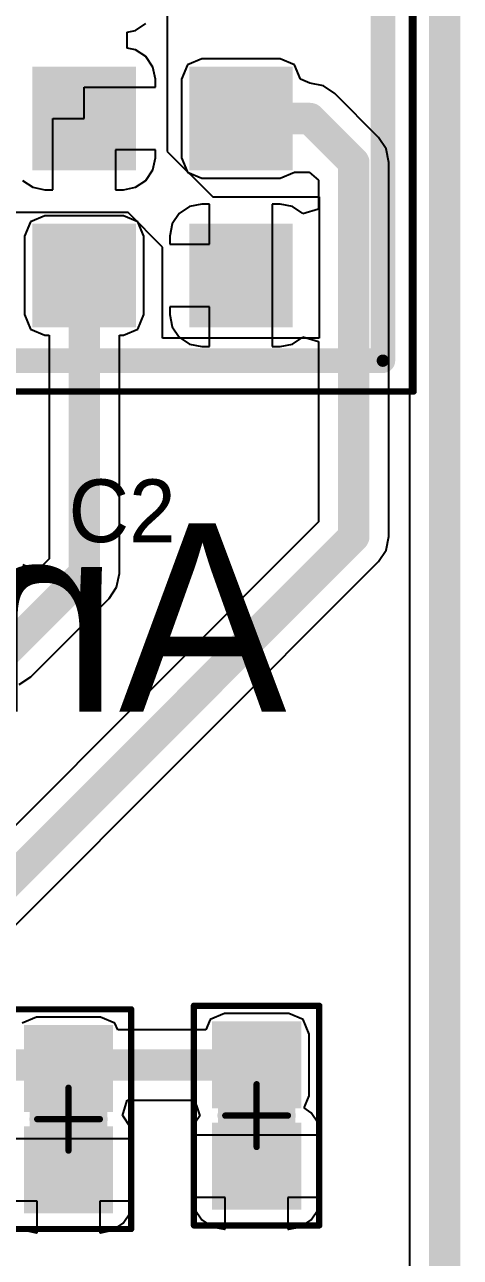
# Model space of a CAD drawing. Header units: millimetres. Extents: x 2.97 to 4.22, y 2.56 to 3.79.
# Drawn here: x 4.076 to 4.215, y 2.7821 to 3.1749 of the extents above; entities that cross this region are included whole.
import ezdxf

# ---------------------------------------------------------------- set-up
doc = ezdxf.new("R2010")
doc.units = ezdxf.units.MM
doc.header["$MEASUREMENT"] = 0
for name, color, linetype in [('BottomLayer', 5, 'Continuous'), ('BottomOverlay', 54, 'Continuous'), ('BottomSolder', 6, 'Continuous'), ('KeepOutLayer', 6, 'Continuous'), ('Mechanical13', 56, 'Continuous'), ('Mechanical15', 56, 'Continuous'), ('Mechanical2', 216, 'Continuous'), ('Mechanical3', 76, 'Continuous'), ('MultiLayer', 9, 'Continuous'), ('TopLayer', 1, 'Continuous'), ('TopOverlay', 2, 'Continuous'), ('TopPaste', 8, 'Continuous'), ('TopSolder', 216, 'Continuous'), ('ViaHoleLayer', 16, 'Continuous')]:
    doc.layers.add(name, color=color, linetype=linetype)

msp = doc.modelspace()

# ---------------------------------------------------------------- linework, layer by layer
at = {"layer": 'BottomLayer'}
msp.add_line((4.19878, 3.76535), (4.19878, 2.57965), dxfattribs=at)
at = {"layer": 'BottomLayer', "const_width": 0.01}
for points in [[(4.09, 3.145, 1), (4.1, 3.145, 1)], [(4.14, 3.095, 1), (4.15, 3.095, 1)]]:
    msp.add_lwpolyline(points, format="xyb", close=True, dxfattribs=at)
at = {"layer": 'BottomSolder', "const_width": 0.006}
for points in [[(4.092, 3.145, 1), (4.098, 3.145, 1)], [(4.142, 3.095, 1), (4.148, 3.095, 1)]]:
    msp.add_lwpolyline(points, format="xyb", close=True, dxfattribs=at)
at = {"layer": 'KeepOutLayer', "const_width": 0.01}
msp.add_lwpolyline([(4.21, 2.575), (4.21, 3.77)], dxfattribs=at)
at = {"layer": 'Mechanical13', "const_width": 0.00394}
for points in [[(4.19028, 3.06783), (4.19028, 3.42217)], [(3.59972, 3.06783), (4.19028, 3.06783)]]:
    msp.add_lwpolyline(points, dxfattribs=at)
at = {"layer": 'Mechanical13', "const_width": 0.00197}
msp.add_lwpolyline([(4.18929, 3.06783, 1), (4.19126, 3.06783, 1)], format="xyb", close=True, dxfattribs=at)
msp.add_lwpolyline([(4.18929, 3.06783, 1), (4.19126, 3.06783, 1)], format="xyb", close=True, dxfattribs=at)
at = {"layer": 'Mechanical15', "const_width": 0.00197}
for points in [[(4.20012, 3.05799), (4.20012, 3.43201)], [(3.58988, 3.05799), (4.20012, 3.05799)]]:
    msp.add_lwpolyline(points, dxfattribs=at)
at = {"layer": 'Mechanical15', "const_width": 0.000984}
msp.add_lwpolyline([(4.19963, 3.05799, 1), (4.20061, 3.05799, 1)], format="xyb", close=True, dxfattribs=at)
msp.add_lwpolyline([(4.19963, 3.05799, 1), (4.20061, 3.05799, 1)], format="xyb", close=True, dxfattribs=at)
at = {"layer": 'Mechanical2', "const_width": 0.002}
for points in [[(4.07, 2.86114), (4.11, 2.86114)], [(4.11, 2.79114), (4.11, 2.86114)], [(4.13, 2.79228), (4.13, 2.86228)], [(4.13, 2.86228), (4.17, 2.86228)], [(4.17, 2.79228), (4.17, 2.86228)], [(4.09, 2.81614), (4.09, 2.83614)], [(4.15, 2.81728), (4.15, 2.83728)], [(4.14, 2.82728), (4.16, 2.82728)], [(4.08, 2.82614), (4.1, 2.82614)], [(4.13, 2.79228), (4.17, 2.79228)], [(4.07, 2.79114), (4.11, 2.79114)]]:
    msp.add_lwpolyline(points, dxfattribs=at)
at = {"layer": 'Mechanical2', "const_width": 0.001}
for points in [[(4.1095, 2.86114, 1), (4.1105, 2.86114, 1)], [(4.1095, 2.86114, 1), (4.1105, 2.86114, 1)], [(4.1295, 2.86228, 1), (4.1305, 2.86228, 1)], [(4.1295, 2.86228, 1), (4.1305, 2.86228, 1)], [(4.1695, 2.86228, 1), (4.1705, 2.86228, 1)], [(4.1695, 2.86228, 1), (4.1705, 2.86228, 1)], [(4.0895, 2.83614, 1), (4.0905, 2.83614, 1)], [(4.1495, 2.83728, 1), (4.1505, 2.83728, 1)], [(4.1395, 2.82728, 1), (4.1405, 2.82728, 1)], [(4.1595, 2.82728, 1), (4.1605, 2.82728, 1)], [(4.0795, 2.82614, 1), (4.0805, 2.82614, 1)], [(4.0995, 2.82614, 1), (4.1005, 2.82614, 1)], [(4.0895, 2.81614, 1), (4.0905, 2.81614, 1)], [(4.1495, 2.81728, 1), (4.1505, 2.81728, 1)], [(4.1295, 2.79228, 1), (4.1305, 2.79228, 1)], [(4.1295, 2.79228, 1), (4.1305, 2.79228, 1)], [(4.1695, 2.79228, 1), (4.1705, 2.79228, 1)], [(4.1695, 2.79228, 1), (4.1705, 2.79228, 1)], [(4.1095, 2.79114, 1), (4.1105, 2.79114, 1)], [(4.1095, 2.79114, 1), (4.1105, 2.79114, 1)]]:
    msp.add_lwpolyline(points, format="xyb", close=True, dxfattribs=at)
at = {"layer": 'Mechanical3', "const_width": 0.005}
for points in [[(4.08016, 2.80646), (4.08016, 2.84583)], [(4.08016, 2.84583), (4.09984, 2.84583)], [(4.09984, 2.80646), (4.09984, 2.84583)], [(4.14016, 2.8076), (4.14016, 2.84697)], [(4.14016, 2.84697), (4.15984, 2.84697)], [(4.15984, 2.8076), (4.15984, 2.84697)], [(4.08016, 2.80646), (4.09984, 2.80646)], [(4.14016, 2.8076), (4.15984, 2.8076)]]:
    msp.add_lwpolyline(points, dxfattribs=at)
at = {"layer": 'Mechanical3', "const_width": 0.0025}
for points in [[(4.07891, 2.84583, 1), (4.08141, 2.84583, 1)], [(4.07891, 2.84583, 1), (4.08141, 2.84583, 1)], [(4.09859, 2.84583, 1), (4.10109, 2.84583, 1)], [(4.09859, 2.84583, 1), (4.10109, 2.84583, 1)], [(4.13891, 2.84697, 1), (4.14141, 2.84697, 1)], [(4.13891, 2.84697, 1), (4.14141, 2.84697, 1)], [(4.15859, 2.84697, 1), (4.16109, 2.84697, 1)], [(4.15859, 2.84697, 1), (4.16109, 2.84697, 1)], [(4.07891, 2.80646, 1), (4.08141, 2.80646, 1)], [(4.07891, 2.80646, 1), (4.08141, 2.80646, 1)], [(4.09859, 2.80646, 1), (4.10109, 2.80646, 1)], [(4.09859, 2.80646, 1), (4.10109, 2.80646, 1)], [(4.13891, 2.8076, 1), (4.14141, 2.8076, 1)], [(4.13891, 2.8076, 1), (4.14141, 2.8076, 1)], [(4.15859, 2.8076, 1), (4.16109, 2.8076, 1)], [(4.15859, 2.8076, 1), (4.16109, 2.8076, 1)]]:
    msp.add_lwpolyline(points, format="xyb", close=True, dxfattribs=at)
at = {"layer": 'MultiLayer', "const_width": 0.01}
for points in [[(4.09, 3.145, 1), (4.1, 3.145, 1)], [(4.14, 3.095, 1), (4.15, 3.095, 1)]]:
    msp.add_lwpolyline(points, format="xyb", close=True, dxfattribs=at)
at = {"layer": 'TopLayer'}
for p, q in [((4.19878, 3.42807), (4.19878, 2.57965)), ((4.1215, 3.225), (4.1215, 3.1345)), ((4.1114, 3.17308), (4.11471, 3.17529)), ((4.10873, 3.17255), (4.1114, 3.17308)), ((4.10873, 3.16745), (4.10873, 3.17255)), ((4.1114, 3.16692), (4.10873, 3.16745)), ((4.11471, 3.16471), (4.1114, 3.16692)), ((4.11692, 3.1614), (4.11471, 3.16471)), ((4.12791, 3.16209), (4.12601, 3.1575)), ((4.1325, 3.16399), (4.12791, 3.16209)), ((4.1575, 3.16399), (4.1325, 3.16399)), ((4.16209, 3.16209), (4.1575, 3.16399)), ((4.16399, 3.1575), (4.16209, 3.16209)), ((4.1177, 3.1575), (4.11692, 3.1614)), ((4.095, 3.145), (4.095, 3.155)), ((4.095, 3.155), (4.1177, 3.155)), ((4.1177, 3.155), (4.1177, 3.1575)), ((4.12601, 3.1575), (4.12601, 3.1325)), ((4.167, 3.15622), (4.16399, 3.1575)), ((4.17129, 3.15536), (4.167, 3.15622)), ((4.17493, 3.15293), (4.17129, 3.15536)), ((4.18893, 3.13893), (4.17493, 3.15293)), ((4.085, 3.1223), (4.085, 3.145)), ((4.085, 3.145), (4.095, 3.145)), ((4.19136, 3.13529), (4.18893, 3.13893)), ((4.18893, 3.13893), (4.18893, 3.13893)), ((4.1177, 3.135), (4.105, 3.135)), ((4.105, 3.135), (4.105, 3.1223)), ((4.1177, 3.1325), (4.1177, 3.135)), ((4.19222, 3.131), (4.19136, 3.13529)), ((4.11692, 3.1286), (4.1177, 3.1325)), ((4.1215, 3.1345), (4.136, 3.12)), ((4.12601, 3.1325), (4.12791, 3.12791)), ((4.19222, 3.01179), (4.19222, 3.131)), ((4.19222, 3.131), (4.19222, 3.131)), ((4.11471, 3.12529), (4.11692, 3.1286)), ((4.12791, 3.12791), (4.1325, 3.12601)), ((4.1575, 3.12601), (4.16209, 3.12791)), ((4.16209, 3.12791), (4.16679, 3.12795)), ((4.16679, 3.12795), (4.16978, 3.12532)), ((4.07529, 3.12529), (4.0786, 3.12308)), ((4.0786, 3.12308), (4.0825, 3.1223)), ((4.1075, 3.1223), (4.1114, 3.12308)), ((4.1114, 3.12308), (4.11471, 3.12529)), ((4.1325, 3.12601), (4.1575, 3.12601)), ((4.16978, 3.12532), (4.16978, 3.11611)), ((4.0825, 3.1223), (4.085, 3.1223)), ((4.105, 3.1223), (4.1075, 3.1223)), ((4.136, 3.12), (4.17, 3.12)), ((4.17, 3.12), (4.17, 3.075)), ((4.109, 3.115), (3.975, 3.115)), ((4.12, 3.104), (4.109, 3.115)), ((4.1286, 3.11692), (4.12529, 3.11471)), ((4.1325, 3.1177), (4.1286, 3.11692)), ((4.135, 3.1177), (4.1325, 3.1177)), ((4.135, 3.105), (4.135, 3.1177)), ((4.1575, 3.1177), (4.155, 3.1177)), ((4.155, 3.1177), (4.155, 3.095)), ((4.1614, 3.11692), (4.1575, 3.1177)), ((4.16471, 3.11471), (4.1614, 3.11692)), ((4.16978, 3.11611), (4.16478, 3.1146)), ((4.07791, 3.11209), (4.07601, 3.1075)), ((4.0825, 3.11399), (4.07791, 3.11209)), ((4.1075, 3.11399), (4.0825, 3.11399)), ((4.11209, 3.11209), (4.1075, 3.11399)), ((4.11399, 3.1075), (4.11209, 3.11209)), ((4.12308, 3.1114), (4.1223, 3.1075)), ((4.12529, 3.11471), (4.12308, 3.1114)), ((4.16478, 3.1146), (4.16471, 3.11471)), ((4.07601, 3.1075), (4.07601, 3.0825)), ((4.11399, 3.0825), (4.11399, 3.1075)), ((4.1223, 3.1075), (4.1223, 3.105)), ((4.12, 3.075), (4.12, 3.104)), ((4.1223, 3.105), (4.135, 3.105)), ((4.155, 3.095), (4.155, 3.0723)), ((4.135, 3.085), (4.1223, 3.085)), ((4.1223, 3.085), (4.1223, 3.0825)), ((4.135, 3.0723), (4.135, 3.085)), ((4.07601, 3.0825), (4.07791, 3.07791)), ((4.11209, 3.07791), (4.11399, 3.0825)), ((4.1223, 3.0825), (4.12308, 3.0786)), ((4.07791, 3.07791), (4.0825, 3.07601)), ((4.0825, 3.07601), (4.08378, 3.07601)), ((4.08378, 3.07601), (4.08378, 3.00465)), ((4.10622, 3), (4.10622, 3.07601)), ((4.10622, 3.07601), (4.1075, 3.07601)), ((4.1075, 3.07601), (4.11209, 3.07791)), ((4.12308, 3.0786), (4.12529, 3.07529)), ((4.17, 3.075), (4.12, 3.075)), ((4.12529, 3.07529), (4.1286, 3.07308)), ((4.1286, 3.07308), (4.1325, 3.0723)), ((4.1325, 3.0723), (4.135, 3.0723)), ((4.155, 3.0723), (4.1575, 3.0723)), ((4.1575, 3.0723), (4.1614, 3.07308)), ((4.1614, 3.07308), (4.16471, 3.07529)), ((4.16471, 3.07529), (4.16478, 3.0754)), ((4.16478, 3.0754), (4.16978, 3.07389)), ((4.16978, 3.07389), (4.16978, 3.01643)), ((4.16978, 3.01643), (4.05795, 2.9046)), ((4.19136, 3.0075), (4.19222, 3.01179)), ((4.19222, 3.01179), (4.19222, 3.01179)), ((4.18893, 3.00386), (4.19136, 3.0075)), ((4.07053, 2.88546), (4.18893, 3.00386)), ((4.08005, 3.00091), (4.07543, 3.00283)), ((4.08378, 3.00465), (4.08005, 3.00091)), ((4.18893, 3.00386), (4.18893, 3.00386)), ((4.10536, 2.99571), (4.10622, 3)), ((4.10293, 2.99207), (4.10536, 2.99571)), ((4.07793, 2.96707), (4.10293, 2.99207)), ((4.10293, 2.99207), (4.10293, 2.99207)), ((4.07429, 2.96464), (4.07793, 2.96707)), ((4.13976, 2.85976), (4.13517, 2.85786)), ((4.16024, 2.85976), (4.13976, 2.85976)), ((4.16483, 2.85786), (4.16024, 2.85976)), ((4.07976, 2.85862), (4.07517, 2.85672)), ((4.10024, 2.85862), (4.07976, 2.85862)), ((4.10483, 2.85672), (4.10024, 2.85862)), ((4.10569, 2.85464), (4.10483, 2.85672)), ((4.13517, 2.85786), (4.13384, 2.85464)), ((4.16673, 2.85327), (4.16483, 2.85786)), ((4.13384, 2.85464), (4.10569, 2.85464)), ((4.16673, 2.83358), (4.16673, 2.85327)), ((4.10721, 2.82721), (4.10873, 2.83221)), ((4.10873, 2.83221), (4.12968, 2.83221)), ((4.12968, 2.83221), (4.13074, 2.83074)), ((4.16514, 2.82974), (4.16673, 2.83358)), ((4.13074, 2.83074), (4.1319, 2.82721)), ((4.16745, 2.82819), (4.16514, 2.82974)), ((4.16966, 2.82489), (4.16745, 2.82819)), ((4.10745, 2.82705), (4.10721, 2.82721)), ((4.10966, 2.82374), (4.10745, 2.82705)), ((4.13034, 2.82489), (4.1296, 2.82114)), ((4.1319, 2.82721), (4.13034, 2.82489)), ((4.1704, 2.82114), (4.16966, 2.82489)), ((4.1104, 2.82), (4.10966, 2.82374)), ((4.1296, 2.82114), (4.15, 2.82114)), ((4.15, 2.82114), (4.1704, 2.82114)), ((4.0696, 2.82), (4.09, 2.82)), ((4.09, 2.82), (4.1104, 2.82)), ((4.14, 2.80114), (4.1296, 2.80114)), ((4.1296, 2.80114), (4.13034, 2.7974)), ((4.14, 2.7911), (4.14, 2.80114)), ((4.1704, 2.80114), (4.16, 2.80114)), ((4.16, 2.80114), (4.16, 2.7911)), ((4.16966, 2.7974), (4.1704, 2.80114)), ((4.08, 2.8), (4.0696, 2.8)), ((4.08, 2.78996), (4.08, 2.8)), ((4.1104, 2.8), (4.1, 2.8)), ((4.1, 2.8), (4.1, 2.78996)), ((4.10966, 2.79626), (4.1104, 2.8)), ((4.13034, 2.7974), (4.13255, 2.79409)), ((4.16745, 2.79409), (4.16966, 2.7974)), ((4.10414, 2.79074), (4.10745, 2.79295)), ((4.10745, 2.79295), (4.10966, 2.79626)), ((4.13255, 2.79409), (4.13586, 2.79188)), ((4.16414, 2.79188), (4.16745, 2.79409)), ((4.07586, 2.79074), (4.07976, 2.78996)), ((4.07976, 2.78996), (4.08, 2.78996)), ((4.1, 2.78996), (4.10024, 2.78996)), ((4.10024, 2.78996), (4.10414, 2.79074)), ((4.13586, 2.79188), (4.13976, 2.7911)), ((4.13976, 2.7911), (4.14, 2.7911)), ((4.16, 2.7911), (4.16024, 2.7911)), ((4.16024, 2.7911), (4.16414, 2.79188))]:
    msp.add_line(p, q, dxfattribs=at)
for points, const_width in [([(4.09, 3.145, 1), (4.1, 3.145, 1)], 0.01), ([(4.1425, 3.145, 1), (4.1475, 3.145, 1)], 0.005), ([(4.1645, 3.145, 1), (4.1695, 3.145, 1)], 0.005), ([(4.1645, 3.145, 1), (4.1695, 3.145, 1)], 0.005), ([(4.1785, 3.131, 1), (4.1835, 3.131, 1)], 0.005), ([(4.1785, 3.131, 1), (4.1835, 3.131, 1)], 0.005), ([(4.14, 3.095, 1), (4.15, 3.095, 1)], 0.01), ([(4.0925, 3.095, 1), (4.0975, 3.095, 1)], 0.005), ([(4.1785, 3.01179, 1), (4.1835, 3.01179, 1)], 0.005), ([(4.1785, 3.01179, 1), (4.1835, 3.01179, 1)], 0.005), ([(4.0925, 3, 1), (4.0975, 3, 1)], 0.005), ([(4.0925, 3, 1), (4.0975, 3, 1)], 0.005), ([(4.1475, 2.84343, 1), (4.1525, 2.84343, 1)], 0.005)]:
    msp.add_lwpolyline(points, format="xyb", close=True, dxfattribs=dict(at, const_width=const_width))
at = {"layer": 'TopLayer', "const_width": 0.01}
for points in [[(4.145, 3.145), (4.167, 3.145)], [(4.167, 3.145), (4.181, 3.131)], [(4.181, 3.01179), (4.181, 3.131)], [(4.095, 3), (4.095, 3.095)], [(4.0626, 2.89339), (4.181, 3.01179)], [(4.07, 2.975), (4.095, 3)], [(4.0276, 2.84343), (4.15, 2.84343)]]:
    msp.add_lwpolyline(points, dxfattribs=at)
at = {"layer": 'TopLayer'}
for points in [[(4.1075, 3.1325), (4.1075, 3.1575), (4.0825, 3.1325), (4.0825, 3.1575)], [(4.1575, 3.1325), (4.1575, 3.1575), (4.1325, 3.1325), (4.1325, 3.1575)], [(4.1075, 3.0825), (4.1075, 3.1075), (4.0825, 3.0825), (4.0825, 3.1075)], [(4.1575, 3.0825), (4.1575, 3.1075), (4.1325, 3.0825), (4.1325, 3.1075)], [(4.07976, 2.85213), (4.07976, 2.83244), (4.10024, 2.85213), (4.10024, 2.83244)], [(4.16024, 2.83358), (4.16024, 2.85327), (4.13976, 2.83358), (4.13976, 2.85327)], [(4.16024, 2.8013), (4.16024, 2.82098), (4.13976, 2.8013), (4.13976, 2.82098)], [(4.07976, 2.81984), (4.07976, 2.80016), (4.10024, 2.81984), (4.10024, 2.80016)]]:
    msp.add_solid(points, dxfattribs=at)
at = {"layer": 'TopOverlay'}
for points, const_width in [([(4.19028, 3.06783), (4.19028, 3.42217)], 0.00787), ([(3.59972, 3.06783), (4.19028, 3.06783)], 0.00787), ([(4.08, 2.82614), (4.1, 2.82614)], 0.005), ([(4.14, 2.82729), (4.16, 2.82729)], 0.005)]:
    msp.add_lwpolyline(points, dxfattribs=dict(at, const_width=const_width))
for points, const_width in [([(4.18831, 3.06783, 1), (4.19224, 3.06783, 1)], 0.00394), ([(4.18831, 3.06783, 1), (4.19224, 3.06783, 1)], 0.00394), ([(4.07875, 2.82614, 1), (4.08125, 2.82614, 1)], 0.0025), ([(4.09875, 2.82614, 1), (4.10125, 2.82614, 1)], 0.0025), ([(4.13875, 2.82729, 1), (4.14125, 2.82729, 1)], 0.0025), ([(4.15875, 2.82729, 1), (4.16125, 2.82729, 1)], 0.0025)]:
    msp.add_lwpolyline(points, format="xyb", close=True, dxfattribs=dict(at, const_width=const_width))
at = {"layer": 'TopPaste'}
for points in [[(4.1075, 3.1325), (4.1075, 3.1575), (4.0825, 3.1325), (4.0825, 3.1575)], [(4.1575, 3.1325), (4.1575, 3.1575), (4.1325, 3.1325), (4.1325, 3.1575)], [(4.1075, 3.0825), (4.1075, 3.1075), (4.0825, 3.0825), (4.0825, 3.1075)], [(4.1575, 3.0825), (4.1575, 3.1075), (4.1325, 3.0825), (4.1325, 3.1075)], [(4.07976, 2.85213), (4.07976, 2.83244), (4.10024, 2.85213), (4.10024, 2.83244)], [(4.16024, 2.83358), (4.16024, 2.85327), (4.13976, 2.83358), (4.13976, 2.85327)], [(4.16024, 2.8013), (4.16024, 2.82098), (4.13976, 2.8013), (4.13976, 2.82098)], [(4.07976, 2.81984), (4.07976, 2.80016), (4.10024, 2.81984), (4.10024, 2.80016)]]:
    msp.add_solid(points, dxfattribs=at)
at = {"layer": 'TopSolder', "const_width": 0.006}
for points in [[(4.092, 3.145, 1), (4.098, 3.145, 1)], [(4.142, 3.095, 1), (4.148, 3.095, 1)]]:
    msp.add_lwpolyline(points, format="xyb", close=True, dxfattribs=at)
at = {"layer": 'TopSolder'}
for points in [[(4.1115, 3.1285), (4.1115, 3.1615), (4.0785, 3.1285), (4.0785, 3.1615)], [(4.1615, 3.1285), (4.1615, 3.1615), (4.1285, 3.1285), (4.1285, 3.1615)], [(4.1115, 3.0785), (4.1115, 3.1115), (4.0785, 3.0785), (4.0785, 3.1115)], [(4.1615, 3.0785), (4.1615, 3.1115), (4.1285, 3.0785), (4.1285, 3.1115)], [(4.07576, 2.85613), (4.07576, 2.82844), (4.10424, 2.85613), (4.10424, 2.82844)], [(4.16424, 2.82958), (4.16424, 2.85727), (4.13576, 2.82958), (4.13576, 2.85727)], [(4.16424, 2.7973), (4.16424, 2.82498), (4.13576, 2.7973), (4.13576, 2.82498)], [(4.07576, 2.82384), (4.07576, 2.79616), (4.10424, 2.82384), (4.10424, 2.79616)]]:
    msp.add_solid(points, dxfattribs=at)
at = {"layer": 'ViaHoleLayer', "const_width": 0.005}
for points in [[(4.0925, 3.145, 1), (4.0975, 3.145, 1)], [(4.1425, 3.095, 1), (4.1475, 3.095, 1)]]:
    msp.add_lwpolyline(points, format="xyb", close=True, dxfattribs=at)

# ---------------------------------------------------------------- texts
at = {"layer": 'BottomOverlay', "text_generation_flag": 2}
msp.add_text('Anurag Makineni & Andrew Block', height=0.06, rotation=360, dxfattribs=at).set_placement((4.15958, 2.95603))
at = {"layer": 'TopOverlay'}
msp.add_text('C2', height=0.02, dxfattribs=at).set_placement((4.09, 3.01))

doc.saveas('drawing.dxf')
